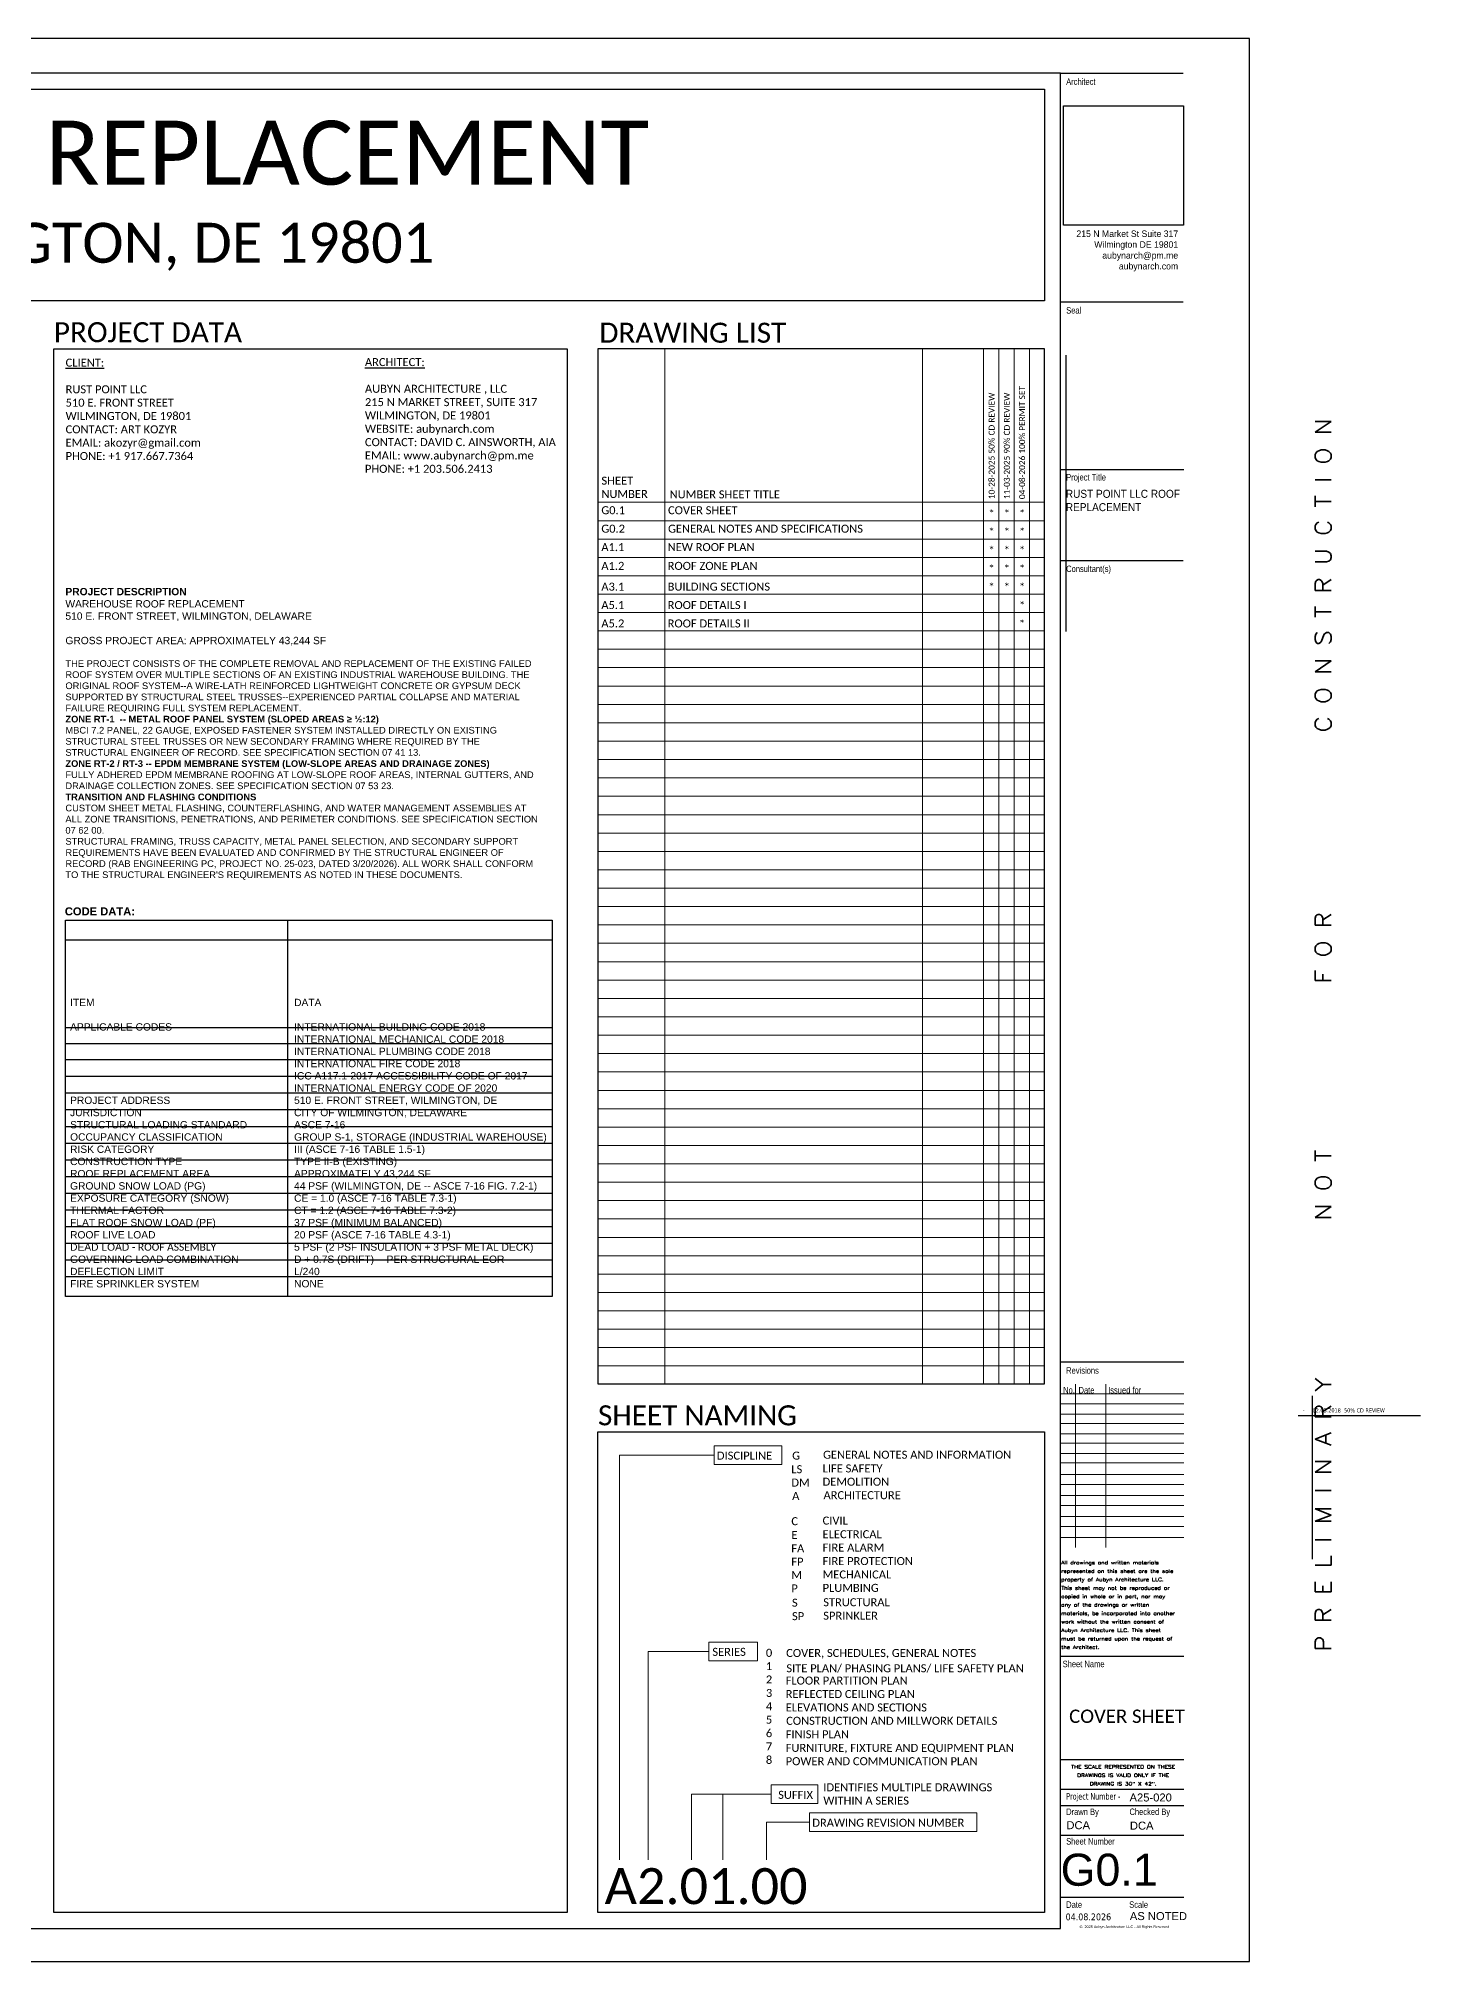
# Paper-space layout 'G0.1' of a CAD drawing. Header units: inches. Extents: x -8.1 to 37.8, y -6.3 to 23.7.
# Drawn here: x 16.27 to 37.84, y -6.31 to 23.69 of the extents above; entities that cross this region are included whole.
import ezdxf
from ezdxf.enums import TextEntityAlignment as Align

# ---------------------------------------------------------------- set-up
doc = ezdxf.new("R2010")
doc.units = ezdxf.units.IN
doc.linetypes.add('HIDDEN', pattern=[9.525, 6.35, -3.175])
doc.layers.get('0').update_dxf_attribs({"color": 9, "lineweight": 0})
doc.layers.get('Defpoints').update_dxf_attribs({"color": 254})
for name, color, linetype, lineweight in [('G-ANNO-TTLB', 8, 'Continuous', 25), ('TITLE-ANNO-TEXT', 7, 'Continuous', 25), ('TITLE-ANNO-TTLB', 7, 'Continuous', 25)]:
    doc.layers.add(name, color=color, linetype=linetype, lineweight=lineweight)
doc.layers.add('LOGO-IMAGE', color=7, linetype='Continuous')
doc.layers.add('TITLE-LOGO-IMAGE', color=7, linetype='Continuous')
doc.styles.add('arial', font='arial.ttf', dxfattribs={"width": 0.9})
doc.styles.add('BOLD', font='bold.shx', dxfattribs={"width": 0.8})
doc.styles.add('MONOQUIK', font='architxt.shx')
doc.styles.add('PDF Calibri', font='calibri.ttf')
doc.styles.add('ROMANS', font='romans.shx', dxfattribs={"width": 1.1})
doc.styles.add('style1', font='block.shx')
picture_1 = doc.add_image_def('image1.jpg', size_in_pixel=(950, 945))

# ---------------------------------------------------------------- blocks, each defined once
blk = doc.blocks.new('TITLE G00')
at = {"layer": 'Defpoints'}
blk.add_line((-2.868, 25.061), (-2.868, 20.746), dxfattribs=at)
for points in [[(-42, 0), (0, 0), (0, 30), (-42, 30)], [(-40.962, 0.516), (-2.948, 0.516), (-2.948, 29.46), (-40.962, 29.46)]]:
    blk.add_lwpolyline(points, close=True, dxfattribs=at)
at = {"layer": 'TITLE-ANNO-TEXT', "lineweight": 0}
for points in [[(-9.126, 25.159), (-9.126, 9.011)], [(-5.104, 25.159), (-5.104, 9.011)], [(-4.151, 25.159), (-4.151, 9.011)], [(-3.913, 9.011), (-3.913, 25.159)], [(-3.674, 9.011), (-3.674, 25.159)], [(-3.436, 9.011), (-3.436, 25.159)], [(-10.168, 22.764), (-3.198, 22.764)], [(-10.168, 22.477), (-3.198, 22.477)], [(-10.168, 22.19), (-3.198, 22.19)], [(-10.168, 21.904), (-3.198, 21.904)], [(-10.168, 21.617), (-3.198, 21.617)], [(-10.168, 21.33), (-3.198, 21.33)], [(-10.168, 21.044), (-3.198, 21.044)], [(-10.168, 20.757), (-3.198, 20.757)], [(-10.168, 20.47), (-3.198, 20.47)], [(-10.168, 20.184), (-3.198, 20.184)], [(-10.168, 19.897), (-3.198, 19.897)], [(-10.168, 19.61), (-3.198, 19.61)], [(-10.168, 19.324), (-3.198, 19.324)], [(-10.168, 19.037), (-3.198, 19.037)], [(-10.168, 18.75), (-3.198, 18.75)], [(-10.168, 18.464), (-3.198, 18.464)], [(-10.168, 18.177), (-3.198, 18.177)], [(-10.168, 17.89), (-3.198, 17.89)], [(-10.168, 17.604), (-3.198, 17.604)], [(-10.168, 17.317), (-3.198, 17.317)], [(-10.168, 17.03), (-3.198, 17.03)], [(-10.168, 16.744), (-3.198, 16.744)], [(-10.168, 16.457), (-3.198, 16.457)], [(-10.168, 16.17), (-3.198, 16.17)], [(-10.168, 15.884), (-3.198, 15.884)], [(-10.168, 15.597), (-3.198, 15.597)], [(-10.168, 15.31), (-3.198, 15.31)], [(-10.168, 15.024), (-3.198, 15.024)], [(-10.168, 14.737), (-3.198, 14.737)], [(-10.168, 14.45), (-3.198, 14.45)], [(-10.168, 14.164), (-3.198, 14.164)], [(-10.168, 13.877), (-3.198, 13.877)], [(-10.168, 13.59), (-3.198, 13.59)], [(-10.168, 13.304), (-3.198, 13.304)], [(-10.168, 13.017), (-3.198, 13.017)], [(-10.168, 12.73), (-3.198, 12.73)], [(-10.168, 12.444), (-3.198, 12.444)], [(-10.168, 12.157), (-3.198, 12.157)], [(-10.168, 11.87), (-3.198, 11.87)], [(-10.168, 11.584), (-3.198, 11.584)], [(-10.168, 11.297), (-3.198, 11.297)], [(-10.168, 11.01), (-3.198, 11.01)], [(-10.168, 10.724), (-3.198, 10.724)], [(-10.168, 10.437), (-3.198, 10.437)], [(-10.168, 10.15), (-3.198, 10.15)], [(-10.168, 9.864), (-3.198, 9.864)], [(-10.168, 9.577), (-3.198, 9.577)], [(-10.168, 9.29), (-3.198, 9.29)], [(-2.719, 9.005), (-2.719, 6.457)], [(-2.243, 9.005), (-2.243, 6.457)], [(-2.941, 8.855), (-1.028, 8.855)], [(-2.941, 8.698), (-1.028, 8.698)], [(-2.941, 8.541), (-1.028, 8.541)], [(-2.941, 8.391), (-1.028, 8.391)], [(-2.941, 8.234), (-1.028, 8.234)], [(-9.831, 1.586), (-9.831, 7.899), (-8.353, 7.899)], [(-2.941, 8.084), (-1.028, 8.084)], [(-2.941, 7.927), (-1.028, 7.927)], [(-2.941, 7.778), (-1.028, 7.778)], [(-2.941, 7.599), (-1.028, 7.599)], [(-2.941, 7.442), (-1.028, 7.442)], [(-2.941, 7.271), (-1.028, 7.271)], [(-2.941, 7.114), (-1.028, 7.114)], [(-2.941, 6.943), (-1.028, 6.943)], [(-2.941, 6.786), (-1.028, 6.786)], [(-2.941, 6.614), (-1.028, 6.614)], [(-9.383, 1.586), (-9.383, 4.836), (-8.438, 4.836)], [(-8.709, 1.586), (-8.709, 2.608), (-7.466, 2.608)], [(-8.221, 1.586), (-8.221, 2.608)], [(-7.536, 1.586), (-7.536, 2.176), (-6.866, 2.176)]]:
    blk.add_lwpolyline(points, dxfattribs=at)
for points in [[(-8.353, 8.044), (-8.353, 7.753), (-7.299, 7.753), (-7.299, 8.044)], [(-8.438, 4.981), (-8.438, 4.689), (-7.679, 4.689), (-7.679, 4.981)], [(-7.466, 2.754), (-7.466, 2.463), (-6.736, 2.463), (-6.736, 2.754)], [(-6.866, 2.321), (-6.866, 2.029), (-4.256, 2.029), (-4.256, 2.321)]]:
    blk.add_lwpolyline(points, close=True, dxfattribs=at)
at = {"layer": 'TITLE-ANNO-TTLB', "linetype": 'Continuous'}
for points in [[(-2.948, 29.46), (-1.035, 29.46)], [(-2.948, 25.893), (-1.035, 25.893)], [(-2.941, 23.274), (-1.028, 23.274)], [(-2.948, 21.854), (-1.035, 21.854)], [(-2.941, 9.354), (-1.028, 9.354)], [(-2.941, 4.762), (-1.028, 4.762)], [(-2.941, 3.149), (-1.028, 3.149)], [(-2.941, 2.686), (-1.028, 2.686)], [(-2.941, 2.436), (-1.028, 2.436)], [(-2.941, 1.972), (-1.028, 1.972)], [(-2.941, 1.002), (-1.028, 1.002)]]:
    blk.add_lwpolyline(points, dxfattribs=at)
for points in [[(-3.198, 25.909), (-40.712, 25.909), (-40.712, 29.21), (-3.198, 29.21)], [(-18.659, 25.159), (-10.648, 25.159), (-10.648, 0.766), (-18.659, 0.766)], [(-10.168, 9.011), (-3.198, 9.011), (-3.198, 25.159), (-10.168, 25.159)], [(-10.168, 8.261), (-3.198, 8.261), (-3.198, 0.766), (-10.168, 0.766)]]:
    blk.add_lwpolyline(points, close=True, dxfattribs=at)
at = {"color": 0, "style": 'MONOQUIK', "width": 0.7}
for p in [(-36.902, 9.358), (-34.014, 9.467), (-33.625, 9.484)]:
    blk.add_attdef('X\'-X"', text='', height=0.0469, dxfattribs=at).set_placement(p, align=Align.BOTTOM_CENTER)
at = {"layer": 'TITLE-ANNO-TEXT'}
for s, insert, char_height, width, attachment_point, style in [('\\pxqr;{\\fCentury Gothic|b0|i0|c0|p34;215 N Market St Suite 317\\PWilmington DE 19801\\Paubynarch@pm.me\\Paubynarch.com}', (-3.248, 27.004), 0.10125, 2.1335, 1, 'style1'), ('\\pxsm1.5;{\\W1.25;All drawings and written materials represented on this sheet are the sole property of Aubyn Architecture LLC. This sheet may not be reproduced or copied in whole or in part, nor may any of the drawings or written materials, be incorporated into another work without the written consent of Aubyn Architecture LLC. This sheet must be returned upon the request of the Architect.}', (-2.939, 6.249), 0.052734, 1.93229, 1, 'ROMANS'), ('\\pxsm1.5,qc;{\\W1.25;THE SCALE REPRESENTED ON THESE DRAWINGS IS VALID ONLY IF THE DRAWING IS 30" X 42".}', (-2.939, 3.063), 0.052734, 1.93229, 1, 'ROMANS'), ('IDENTIFIES MULTIPLE DRAWINGS WITHIN A SERIES', (-6.652, 2.446), 0.12484, 3.19484, 7, 'PDF Calibri'), ('SUFFIX', (-7.356, 2.536), 0.1248, 0.5938, 7, 'PDF Calibri'), ('\\pxa0.83333,sm1.15,qc,tc3;{\\fArial|b0|i0|c0|p34;\\H0.66667x;©^I 2025 Aubyn Architecture LLC - All Rights Reserved}', (-2.658, 0.563), 0.0625, 1.41265, 1, 'style1')]:
    blk.add_mtext(s, dxfattribs=dict(at, insert=insert, char_height=char_height, width=width, attachment_point=attachment_point, style=style))
at = {"layer": 'TITLE-ANNO-TEXT', "attachment_point": 7, "style": 'PDF Calibri'}
for s, insert, char_height in [('DISCIPLINE ', (-8.313, 7.828), 0.12484), ('G', (-7.138, 7.828), 0.125), ('GENERAL NOTES AND INFORMATION', (-6.656, 7.842), 0.12484), ('LS', (-7.151, 7.616), 0.1248), ('DM', (-7.151, 7.409), 0.1248), ('LIFE SAFETY', (-6.663, 7.628), 0.12484), ('DEMOLITION', (-6.663, 7.421), 0.1248), ('A', (-7.138, 7.201), 0.125), ('ARCHITECTURE', (-6.649, 7.211), 0.12484), ('C', (-7.151, 6.805), 0.125), ('CIVIL', (-6.663, 6.815), 0.1248), ('E', (-7.151, 6.592), 0.125), ('ELECTRICAL', (-6.663, 6.602), 0.1248), ('FA', (-7.151, 6.383), 0.1248), ('FIRE ALARM', (-6.663, 6.395), 0.1248), ('FIRE PROTECTION', (-6.663, 6.183), 0.12484), ('FP', (-7.151, 6.175), 0.1248), ('M', (-7.151, 5.966), 0.125), ('MECHANICAL', (-6.663, 5.974), 0.1248), ('P', (-7.151, 5.758), 0.125), ('PLUMBING', (-6.663, 5.765), 0.1248), ('S', (-7.141, 5.534), 0.125), ('SP', (-7.141, 5.324), 0.1248), ('STRUCTURAL', (-6.653, 5.541), 0.1248), ('SPRINKLER', (-6.653, 5.331), 0.1248), ('SERIES', (-8.384, 4.767), 0.1248), ('0', (-7.548, 4.752), 0.125), ('COVER, SCHEDULES, GENERAL NOTES', (-7.231, 4.726), 0.12484), ('1', (-7.548, 4.546), 0.125), ('SITE PLAN/ PHASING PLANS/ LIFE SAFETY PLAN', (-7.229, 4.504), 0.12484), ('2', (-7.548, 4.338), 0.125), ('3', (-7.548, 4.126), 0.125), ('FLOOR PARTITION PLAN', (-7.239, 4.319), 0.12484), ('REFLECTED CEILING PLAN', (-7.239, 4.109), 0.12484), ('4', (-7.548, 3.919), 0.125), ('ELEVATIONS AND SECTIONS', (-7.239, 3.899), 0.12484), ('5', (-7.548, 3.709), 0.125), ('6', (-7.548, 3.499), 0.125), ('FINISH PLAN', (-7.239, 3.481), 0.12484), ('CONSTRUCTION AND MILLWORK DETAILS', (-7.231, 3.691), 0.12484), ('7', (-7.548, 3.292), 0.125), ('FURNITURE, FIXTURE AND EQUIPMENT PLAN', (-7.239, 3.245), 0.12484), ('8', (-7.548, 3.081), 0.125), ('POWER AND COMMUNICATION PLAN', (-7.239, 3.061), 0.12484), ('DRAWING REVISION NUMBER', (-6.824, 2.101), 0.12484), ('A2.01.00', (-10.066, 0.888), 0.5618)]:
    blk.add_mtext(s, dxfattribs=dict(at, insert=insert, char_height=char_height))
at = {"layer": 'TITLE-ANNO-TTLB', "linetype": 'Continuous'}
for s, insert, char_height, width, attachment_point, style in [('{\\fCentury Gothic|b0|i0|c0|p34;Architect}', (-2.862, 29.325), 0.10115, 0.67328, 4, 'BOLD'), ('{\\fCentury Gothic|b0|i0|c0|p34;Seal}', (-2.862, 25.758), 0.10115, 0.67328, 4, 'BOLD'), ('SHEET\\PNUMBER', (-10.114, 22.83), 0.1248, 2.31252, 7, 'PDF Calibri'), ('{\\fCentury Gothic|b0|i0|c0|p34;Project Title}', (-2.862, 23.139), 0.10115, 1.2484, 4, 'BOLD'), ('NUMBER SHEET TITLE', (-9.05, 22.824), 0.12484, 2.31252, 7, 'PDF Calibri'), ('{\\fCentury Gothic|b0|i0|c0|p34;Consultant(s)}', (-2.862, 21.711), 0.10115, 0.67328, 4, 'BOLD'), ('{\\fCentury Gothic|b0|i0|c0|p34;Revisions}', (-2.862, 9.219), 0.10115, 0.67328, 4, 'BOLD'), ('{\\fCentury Gothic|b0|i0|c0|p34;No.}', (-2.909, 8.912), 0.10115, 0.67328, 4, 'BOLD'), ('{\\fCentury Gothic|b0|i0|c0|p34;Date}', (-2.669, 8.912), 0.10115, 0.67328, 4, 'BOLD'), ('{\\fCentury Gothic|b0|i0|c0|p34;Issued for}', (-2.207, 8.912), 0.10115, 0.67328, 4, 'BOLD'), ('{\\fCentury Gothic|b0|i0|c0|p34;Sheet Name}', (-2.917, 4.641), 0.10115, 0.71318, 4, 'BOLD'), ('{\\fTahoma|b0|i0|c0|p34;Project Number -}', (-2.862, 2.562), 0.10115, 1.08922, 4, 'BOLD'), ('{\\fCentury Gothic|b0|i0|c0|p34;Drawn By}', (-2.862, 2.321), 0.10115, 0.5637, 4, 'BOLD'), ('{\\fCentury Gothic|b0|i0|c0|p34;Checked By}', (-1.874, 2.321), 0.10115, 0.82524, 4, 'BOLD'), ('{\\fCentury Gothic|b0|i0|c0|p34;Sheet Number}', (-2.862, 1.874), 0.10115, 1.02069, 4, 'BOLD'), ('{\\fCentury Gothic|b0|i0|c0|p34;Date}', (-2.862, 0.887), 0.10115, 0.5637, 4, 'BOLD'), ('{\\fCentury Gothic|b0|i0|c0|p34;Scale}', (-1.879, 0.887), 0.10115, 0.5637, 4, 'BOLD')]:
    blk.add_mtext(s, dxfattribs=dict(at, insert=insert, char_height=char_height, width=width, attachment_point=attachment_point, style=style))
at = {"layer": 'TITLE-ANNO-TTLB', "char_height": 0.31209, "attachment_point": 7, "style": 'PDF Calibri'}
for s, insert in [('PROJECT DATA', (-18.659, 25.258)), ('DRAWING LIST', (-10.148, 25.25)), ('SHEET NAMING', (-10.168, 8.361))]:
    blk.add_mtext(s, dxfattribs=dict(at, insert=insert))
at = {"layer": 'TITLE-LOGO-IMAGE'}
image = blk.add_image(picture_1, insert=(-2.903, 27.086), size_in_units=(1.872, 1.862), dxfattribs=at)
image.dxf.flags = 7
blk = doc.blocks.new('TITLE')
at = {"layer": 'LOGO-IMAGE', "color": 7, "style": 'arial'}
for p in [(34.059, 5.771), (34.059, 5.293), (34.059, 4.815), (33.391, 0.933)]:
    blk.add_attdef('XX', text='', height=0.125, dxfattribs=at).set_placement(p, align=Align.MIDDLE)
at = {"layer": 'LOGO-IMAGE', "style": 'arial'}
for p in [(33.437, 3.461), (33.437, 3.099), (33.437, 2.737)]:
    blk.add_attdef('XXXX', text='', height=0.208, dxfattribs=at).set_placement(p, align=Align.MIDDLE)
at = {"layer": 'LOGO-IMAGE', "style": 'BOLD'}
blk.add_attdef('XX', text='', height=0.583, dxfattribs=at).set_placement((33.437, 1.512), align=Align.MIDDLE_CENTER)

psp = doc.layouts.new('G0.1')

# ---------------------------------------------------------------- linework, layer by layer
at = {"layer": 'Defpoints'}
for points in [[(36.145, 2.509), (36.145, -0.038)], [(35.924, 2.203), (37.836, 2.203)]]:
    psp.add_lwpolyline(points, dxfattribs=at)
at = {"layer": 'TITLE-ANNO-TTLB'}
psp.add_lwpolyline([(16.692, 9.931), (24.283, 9.931), (24.283, 4.061), (16.692, 4.061)], close=True, dxfattribs=at)
for points in [[(20.156, 9.931), (20.156, 4.061)], [(16.692, 9.624), (24.283, 9.624)], [(16.692, 8.256), (24.283, 8.256)], [(16.692, 8.008), (24.283, 8.008)], [(16.692, 7.757), (24.283, 7.757)], [(16.692, 7.496), (24.283, 7.496)], [(16.692, 7.236), (24.283, 7.236)], [(16.692, 6.976), (24.283, 6.976)], [(16.692, 6.715), (24.283, 6.715)], [(16.692, 6.455), (24.283, 6.455)], [(16.692, 6.195), (24.283, 6.195)], [(16.692, 5.934), (24.283, 5.934)], [(16.692, 5.674), (24.283, 5.674)], [(16.692, 5.413), (24.283, 5.413)], [(16.692, 5.153), (24.283, 5.153)], [(16.692, 4.893), (24.283, 4.893)], [(16.692, 4.632), (24.283, 4.632)], [(16.692, 4.372), (24.283, 4.372)]]:
    psp.add_lwpolyline(points, dxfattribs=at)

# ---------------------------------------------------------------- block references
at = {"layer": 'G-ANNO-TTLB'}
psp.add_blockref('TITLE G00', (35.168, -6.313), dxfattribs=at)
at = {"layer": 'TITLE-ANNO-TEXT'}
ref = psp.add_blockref('TITLE', (-0.409, -6.267), dxfattribs=at)
ref.add_attrib('XX', 'DCA', dxfattribs={"layer": 'TITLE-LOGO-IMAGE', "color": 7, "height": 0.125, "style": 'arial'}).set_placement((32.678, -4.249), align=Align.RIGHT)
ref.add_attrib('XX', 'DCA', dxfattribs={"layer": 'TITLE-LOGO-IMAGE', "color": 7, "height": 0.125, "style": 'arial'}).set_placement((33.669, -4.256), align=Align.RIGHT)
ref.add_attrib('XX', 'AS NOTED', dxfattribs={"layer": 'TITLE-LOGO-IMAGE', "color": 7, "height": 0.125, "style": 'arial'}).set_placement((34.192, -5.667), align=Align.RIGHT)
ref.add_attrib('XXXX', 'COVER SHEET', dxfattribs={"layer": 'TITLE-LOGO-IMAGE', "height": 0.20833, "style": 'PDF Calibri'}).set_placement((33.256, -2.487), align=Align.MIDDLE)
ref.add_attrib('XX', 'G0.1', dxfattribs={"layer": 'TITLE-LOGO-IMAGE', "height": 0.5, "style": 'arial'}).set_placement((32.22, -4.631), align=Align.TOP_LEFT)
ref.add_attrib('XX', 'A25-020', dxfattribs={"layer": 'TITLE-LOGO-IMAGE', "color": 7, "height": 0.125, "style": 'arial'}).set_placement((33.625, -3.754), align=Align.MIDDLE)

# ---------------------------------------------------------------- texts
at = {"layer": 'TITLE-ANNO-TEXT', "linetype": 'Continuous', "style": 'ROMANS', "width": 1.1}
psp.add_text('P R E L I M I N A R Y          N O T            F O R             C O N S T R U C T I O N', height=0.25398, rotation=90, dxfattribs=at).set_placement((36.443, 8.139), align=Align.CENTER)
at = {"layer": 'TITLE-ANNO-TEXT', "linetype": 'HIDDEN', "attachment_point": 7, "style": 'PDF Calibri'}
for s, insert, char_height, width in [('\\pxqc;RUST POINT LLC ROOF REPLACEMENT', (1.105, 21.393), 0.99976, 25.47771), ('\\pxqc;510 E. FRONT STREET WILMINGTON, DE 19801', (3.597, 20.062), 0.62419, 19.21847)]:
    psp.add_mtext(s, dxfattribs=dict(at, insert=insert, char_height=char_height, width=width))
at = {"layer": 'TITLE-ANNO-TEXT'}
for s, insert, char_height, width, attachment_point, style in [('{\\LCLIENT:\\P\\P}RUST POINT LLC\\P510 E. FRONT STREET\\PWILMINGTON, DE 19801\\PCONTACT: ART KOZYR\\PEMAIL: akozyr@gmail.com\\PPHONE: +1 917.667.7364', (16.692, 17.109), 0.12484, 3.20035, 7, 'PDF Calibri'), ('{\\LARCHITECT:\\P\\P}AUBYN ARCHITECTURE , LLC\\P215 N MARKET STREET, SUITE 317\\PWILMINGTON, DE 19801\\PWEBSITE: aubynarch.com\\PCONTACT: DAVID C. AINSWORTH, AIA\\PEMAIL: www.aubynarch@pm.me\\PPHONE: +1 203.506.2413', (21.363, 16.909), 0.12484, 3.04166, 7, 'PDF Calibri'), ('SHEET\\PNUMBER', (25.053, 16.516), 0.1248, 2.31252, 7, 'PDF Calibri'), ('NUMBER SHEET TITLE', (26.118, 16.51), 0.12484, 2.31252, 7, 'PDF Calibri'), ('\\pxql;RUST POINT LLC ROOF REPLACEMENT', (32.3, 16.646), 0.125, 1.91432, 1, 'arial'), ('G0.1', (25.052, 16.263), 0.1248, 0.9657, 7, 'PDF Calibri'), ('COVER SHEET', (26.093, 16.263), 0.12484, 2.31252, 7, 'PDF Calibri'), ('G0.2', (25.052, 15.975), 0.1248, 0.9603, 7, 'PDF Calibri'), ('GENERAL NOTES AND SPECIFICATIONS', (26.093, 15.975), 0.12484, 3.332, 7, 'PDF Calibri'), ('A1.1', (25.052, 15.688), 0.1248, 2.31252, 7, 'PDF Calibri'), ('NEW ROOF PLAN ', (26.087, 15.688), 0.12484, 5.01346, 7, 'PDF Calibri'), ('A1.2', (25.052, 15.395), 0.1248, 2.31252, 7, 'PDF Calibri'), ('ROOF ZONE PLAN', (26.087, 15.395), 0.12484, 5.01346, 7, 'PDF Calibri'), ("\\pxb1.33333;{\\fArial|b1|i0|c0|p34;\\H0.91667x;\\C159;\\c4667950;PROJECT DESCRIPTION\\P\\pb0.33333;\\fArial|b0|i0|c0|p34;\\C256;WAREHOUSE ROOF REPLACEMENT\\fCalibri|b0|i0|c0|p34;\\P\\fArial|b0|i0|c0|p34;510 E. FRONT STREET, WILMINGTON, DELAWARE\\fCalibri|b0|i0|c0|p34;\\P\\P\\fArial|b0|i0|c0|p34;GROSS PROJECT AREA: APPROXIMATELY 43,244 SF\\fCalibri|b0|i0|c0|p34;\\P\\pb0.25;\\fArial|b0|i0|c0|p34;\\H0.90908x;\\P\\pb0.33333,a0.33333;THE PROJECT CONSISTS OF THE COMPLETE REMOVAL AND REPLACEMENT OF THE EXISTING FAILED ROOF SYSTEM OVER MULTIPLE SECTIONS OF AN EXISTING INDUSTRIAL WAREHOUSE BUILDING. THE ORIGINAL ROOF SYSTEM--A WIRE-LATH REINFORCED LIGHTWEIGHT CONCRETE OR GYPSUM DECK SUPPORTED BY STRUCTURAL STEEL TRUSSES--EXPERIENCED PARTIAL COLLAPSE AND MATERIAL FAILURE REQUIRING FULL SYSTEM REPLACEMENT.\\P\\fArial|b1|i0|c0|p34;ZONE RT-1  -- METAL ROOF PANEL SYSTEM (SLOPED AREAS ≥ ½:12)\\fCalibri|b0|i0|c0|p34;\\P\\fArial|b0|i0|c0|p34;MBCI 7.2 PANEL, 22 GAUGE, EXPOSED FASTENER SYSTEM INSTALLED DIRECTLY ON EXISTING STRUCTURAL STEEL TRUSSES OR NEW SECONDARY FRAMING WHERE REQUIRED BY THE STRUCTURAL ENGINEER OF RECORD. SEE SPECIFICATION SECTION 07\\~41\\~13.\\P\\fArial|b1|i0|c0|p34;ZONE RT-2 / RT-3 -- EPDM MEMBRANE SYSTEM (LOW-SLOPE AREAS AND DRAINAGE ZONES)\\fCalibri|b0|i0|c0|p34;\\P\\fArial|b0|i0|c0|p34;FULLY ADHERED EPDM MEMBRANE ROOFING AT LOW-SLOPE ROOF AREAS, INTERNAL GUTTERS, AND DRAINAGE COLLECTION ZONES. SEE SPECIFICATION SECTION 07\\~53\\~23.\\P\\fArial|b1|i0|c0|p34;TRANSITION AND FLASHING CONDITIONS\\fCalibri|b0|i0|c0|p34;\\P\\fArial|b0|i0|c0|p34;CUSTOM SHEET METAL FLASHING, COUNTERFLASHING, AND WATER MANAGEMENT ASSEMBLIES AT ALL ZONE TRANSITIONS, PENETRATIONS, AND PERIMETER CONDITIONS. SEE SPECIFICATION SECTION 07\\~62\\~00.\\PSTRUCTURAL FRAMING, TRUSS CAPACITY, METAL PANEL SELECTION, AND SECONDARY SUPPORT REQUIREMENTS HAVE BEEN EVALUATED AND CONFIRMED BY THE STRUCTURAL ENGINEER OF RECORD (RAB ENGINEERING PC, PROJECT NO. 25-023, DATED 3/20/2026). ALL WORK SHALL CONFORM TO THE STRUCTURAL ENGINEER'S REQUIREMENTS AS NOTED IN THESE DOCUMENTS.}", (16.689, 10.56), 0.124837, 7.41525, 7, 'PDF Calibri'), ('A3.1', (25.052, 15.071), 0.1248, 0.9623, 7, 'PDF Calibri'), ('BUILDING SECTIONS', (26.087, 15.071), 0.12484, 5.01346, 7, 'PDF Calibri'), ('A5.1', (25.052, 14.784), 0.1248, 0.95342, 7, 'PDF Calibri'), ('ROOF DETAILS I', (26.087, 14.784), 0.12484, 5.01346, 7, 'PDF Calibri'), ('A5.2', (25.052, 14.497), 0.1248, 0.95342, 7, 'PDF Calibri'), ('ROOF DETAILS II', (26.087, 14.497), 0.12484, 5.01346, 7, 'PDF Calibri'), ('\\pxb1.33333,a0.5;{\\fArial|b1|i0|c0|p34;\\C159;\\c4667950;CODE DATA:}', (16.68, 10.005), 0.12484, 1.14522, 7, 'PDF Calibri'), ('{\\fArial|b0|i0|c0|p34;\\H0.91667x;ITEM^I^I^I^I^I^I^IDATA\\P\\PAPPLICABLE CODES^I^I^I^IINTERNATIONAL BUILDING CODE 2018\\P^I^I^I^I^I^I^IINTERNATIONAL MECHANICAL CODE 2018\\P^I^I^I^I^I^I^IINTERNATIONAL PLUMBING CODE 2018\\P^I^I^I^I^I^I^IINTERNATIONAL FIRE CODE 2018\\P^I^I^I^I^I^I^IICC A117.1-2017 ACCESSIBILITY CODE OF 2017\\P^I^I^I^I^I^I^IINTERNATIONAL ENERGY CODE OF 2020\\fCalibri|b0|i0|c0|p34;\\P\\pxb0.25,a0.25;\\fArial|b0|i0|c0|p34;PROJECT ADDRESS\\fCalibri|b0|i0|c0|p34;^I^I^I^I\\fArial|b0|i0|c0|p34;510 E. FRONT STREET, WILMINGTON, DE\\fCalibri|b0|i0|c0|p34;\\P\\fArial|b0|i0|c0|p34;JURISDICTION\\fCalibri|b0|i0|c0|p34;^I^I^I^I^I\\fArial|b0|i0|c0|p34;CITY OF WILMINGTON, DELAWARE\\fCalibri|b0|i0|c0|p34;\\P\\fArial|b0|i0|c0|p34;STRUCTURAL LOADING STANDARD\\fCalibri|b0|i0|c0|p34;^I^I\\fArial|b0|i0|c0|p34;ASCE 7-16\\fCalibri|b0|i0|c0|p34;\\P\\fArial|b0|i0|c0|p34;OCCUPANCY CLASSIFICATION\\fCalibri|b0|i0|c0|p34;^I^I^I\\fArial|b0|i0|c0|p34;GROUP S-1, STORAGE (INDUSTRIAL WAREHOUSE)\\fCalibri|b0|i0|c0|p34;\\P\\fArial|b0|i0|c0|p34;RISK CATEGORY\\fCalibri|b0|i0|c0|p34;^I^I^I^I^I\\fArial|b0|i0|c0|p34;III (ASCE 7-16 TABLE 1.5-1)\\fCalibri|b0|i0|c0|p34;\\P\\fArial|b0|i0|c0|p34;CONSTRUCTION TYPE\\fCalibri|b0|i0|c0|p34;^I^I^I^I\\fArial|b0|i0|c0|p34;TYPE II-B (EXISTING)\\fCalibri|b0|i0|c0|p34;\\P\\fArial|b0|i0|c0|p34;ROOF REPLACEMENT AREA\\fCalibri|b0|i0|c0|p34;^I^I^I\\fArial|b0|i0|c0|p34;APPROXIMATELY 43,244 SF\\fCalibri|b0|i0|c0|p34;\\P\\fArial|b0|i0|c0|p34;GROUND SNOW LOAD (PG)\\fCalibri|b0|i0|c0|p34;^I^I^I\\fArial|b0|i0|c0|p34;44 PSF (WILMINGTON, DE -- ASCE 7-16 FIG. 7.2-1)\\fCalibri|b0|i0|c0|p34;\\P\\fArial|b0|i0|c0|p34;EXPOSURE CATEGORY (SNOW)\\fCalibri|b0|i0|c0|p34;^I^I^I\\fArial|b0|i0|c0|p34;CE = 1.0 (ASCE 7-16 TABLE 7.3-1)\\fCalibri|b0|i0|c0|p34;\\P\\fArial|b0|i0|c0|p34;THERMAL FACTOR\\fCalibri|b0|i0|c0|p34;^I^I^I^I^I\\fArial|b0|i0|c0|p34;CT = 1.2 (ASCE 7-16 TABLE 7.3-2)\\fCalibri|b0|i0|c0|p34;\\P\\fArial|b0|i0|c0|p34;FLAT ROOF SNOW LOAD (PF)\\fCalibri|b0|i0|c0|p34;^I^I^I\\fArial|b0|i0|c0|p34;37 PSF (MINIMUM BALANCED)\\fCalibri|b0|i0|c0|p34;\\P\\fArial|b0|i0|c0|p34;ROOF LIVE LOAD^I^I^I^I^I20 PSF (ASCE 7-16 TABLE 4.3-1)\\PDEAD LOAD\\fCalibri|b0|i0|c0|p34; - ROOF ASSEMBLY^I^I^I\\fArial|b0|i0|c0|p34;5 PSF (2 PSF INSULATION + 3 PSF METAL DECK)\\fCalibri|b0|i0|c0|p34;\\P\\fArial|b0|i0|c0|p34;GOVERNING LOAD COMBINATION\\fCalibri|b0|i0|c0|p34;^I^I\\fArial|b0|i0|c0|p34;D + 0.7S (DRIFT) -- PER STRUCTURAL EOR \\fCalibri|b0|i0|c0|p34;\\P\\fArial|b0|i0|c0|p34;DEFLECTION LIMIT\\fCalibri|b0|i0|c0|p34;^I^I^I^I^I\\fArial|b0|i0|c0|p34;L/240\\fCalibri|b0|i0|c0|p34;\\P\\fArial|b0|i0|c0|p34;FIRE SPRINKLER SYSTEM\\fCalibri|b0|i0|c0|p34;^I^I^I\\fArial|b0|i0|c0|p34;NONE}', (16.762, 4.202), 0.124837, 7.73504, 7, 'PDF Calibri'), ('{\\fTahoma|b0|i0|c0|p15;-     02.03.2018  50% CD REVIEW}', (36, 2.315), 0.0625, 1.87189, 1, 'style1'), ('{\\fTahoma|b0|i0|c0|p34;04.08.2026}', (32.297, -5.564), 0.10523, 0.76625, 1, 'style1')]:
    psp.add_mtext(s, dxfattribs=dict(at, insert=insert, char_height=char_height, width=width, attachment_point=attachment_point, style=style))
at = {"layer": 'TITLE-ANNO-TEXT', "char_height": 0.0931, "width": 2.15217, "attachment_point": 7, "rotation": 90, "style": 'PDF Calibri'}
for s, insert in [('10-28-2025 50% CD REVIEW', (31.19, 16.5)), ('11-03-2025 90% CD REVIEW', (31.428, 16.5)), ('04-08-2026 100% PERMIT SET', (31.666, 16.5))]:
    psp.add_mtext(s, dxfattribs=dict(at, insert=insert))
at = {"layer": 'TITLE-ANNO-TEXT', "char_height": 0.125, "attachment_point": 7, "style": 'PDF Calibri'}
for insert in [(31.093, 16.208), (31.332, 16.208), (31.57, 16.208), (31.093, 15.922), (31.332, 15.922), (31.57, 15.922), (31.093, 15.635), (31.332, 15.635), (31.57, 15.635), (31.093, 15.348), (31.332, 15.348), (31.57, 15.348), (31.093, 15.062), (31.332, 15.062), (31.57, 15.062), (31.57, 14.775), (31.57, 14.488)]:
    psp.add_mtext('*', dxfattribs=dict(at, insert=insert))

doc.saveas('drawing.dxf')
